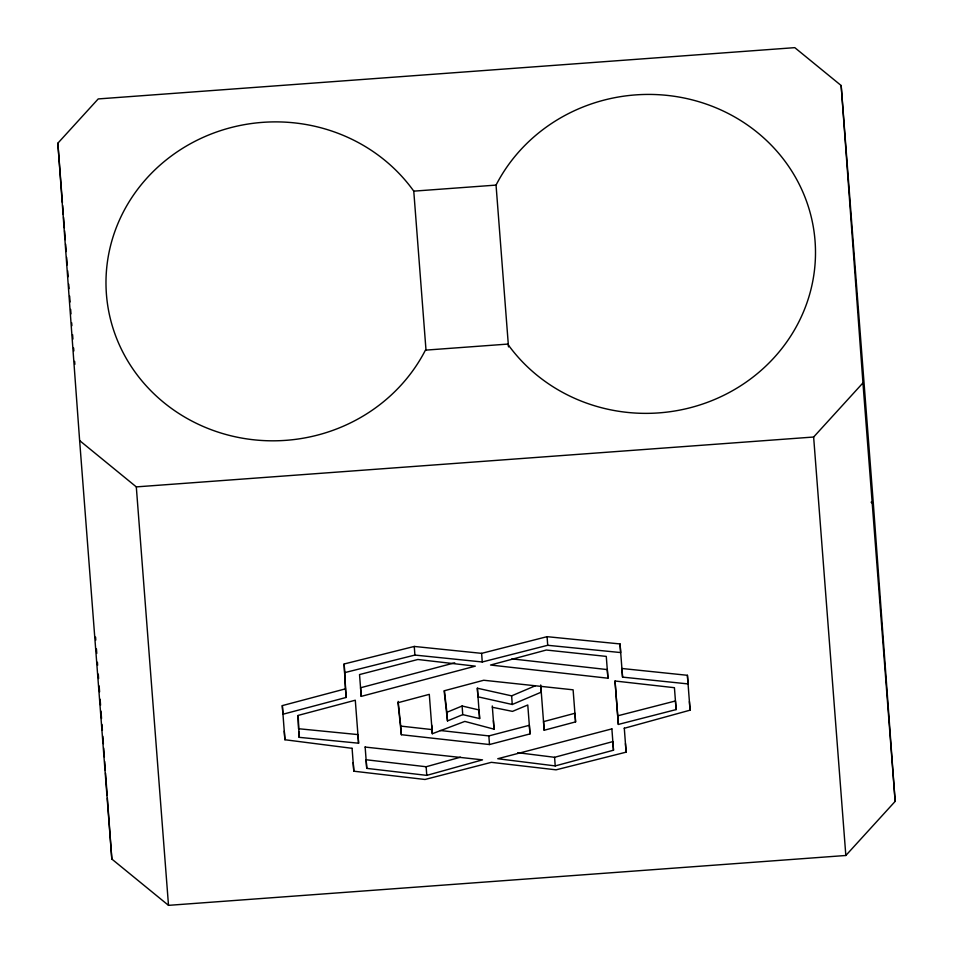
<?xml version="1.0" encoding="UTF-8"?>
<svg xmlns="http://www.w3.org/2000/svg" width="953" height="953" viewBox="0 0 953 953"><rect width="100%" height="100%" fill="white"/><g stroke="black" fill="none" stroke-linecap="round" stroke-linejoin="round"><path stroke-width="1.43" d="M57.847 143.2L98.207 98.933L794.79 47.65L841.165 85.532L873.365 504.006L895.153 801.39L845.835 855.484L168.502 905.35L111.835 859.058L79.635 440.584L57.847 143.2L62.421 202.56M79.635 440.584L136.303 486.888L813.636 437.022L862.953 382.915L841.165 85.532M540.708 684.981L541.244 692.164L512.261 704.481L477.977 696.822L477.346 688.209L511.63 695.857L535.336 685.779M447.493 720.933L446.862 712.308L462.11 706.006L479.014 709.937L479.645 718.562L462.741 714.631L447.493 720.933L444.122 690.806L483.731 680.251L573.11 689.817L575.576 721.886L544.175 730.248L540.839 686.47M440.381 730.51L488.853 735.919L529.368 725.293L529.999 733.905L489.485 744.543L401.356 734.715L398.02 702.706L429.291 694.356L432.317 733.727L464.826 721.409L494.047 729.176L493.416 720.563M365.118 747.057L482.528 759.851L426.777 775.373L366.75 768.38L366.119 759.755L426.146 766.748L460.454 757.206M624.263 728.283L690.055 710.176L689.424 701.563M517.753 752.691L554.586 757.301L612.862 741.589L613.494 750.214L555.218 765.914L497.752 758.731L611.85 728.89M344.152 663.979L346.106 697.465L282.946 714.238L282.314 705.613L345.474 688.84L344.152 663.979L414.269 646.444L481.622 653.353L547.082 636.675L620.046 643.942L622.559 677.118L688.042 683.92L687.411 675.296L621.928 668.494L622.559 677.118M454.712 662.811L360.579 687.756L361.211 696.381L475.309 666.147L417.867 659.488L359.531 674.569L361.211 696.381M618.342 724.435L617.711 715.822L675.474 700.967L676.106 709.592L618.342 724.435L615.007 681.002L674.426 687.697L676.106 709.592M344.783 672.604L414.9 655.068L482.254 661.978L547.713 645.288L620.677 652.567L620.046 643.942M625.466 743.543L626.097 752.167L556.064 769.833L491.355 762.34L425.002 779.483L353.825 771.203L352.086 748.284M413.769 191.148L496.048 185.096A168.312 159.425 -4.4 0 1 746.211 124.152A168.312 159.425 -4.4 0 1 764.056 367.751A168.312 159.425 -4.4 0 1 507.699 344.093L425.419 350.144A168.312 159.425 -4.4 0 1 175.257 411.088A168.312 159.425 -4.4 0 1 157.412 167.502A168.312 159.425 -4.4 0 1 413.769 191.148L425.991 349.977M298.742 731.594L299.159 737.336L358.59 743.209L357.959 734.596L298.527 728.723L297.944 715.548M511.916 658.88L607.311 669.59L607.943 678.214L490.533 665.027L546.307 650.029L606.275 656.403L607.943 678.214M398.151 701.36L400.725 726.091L431.566 729.533M282.314 705.613L284.911 739.742L352.062 748.319M492.356 707.281L512.488 711.379L527.771 704.994L529.999 733.905M871.102 502.16L873.365 504.006M444.455 690.794L446.862 712.308M862.953 382.915L895.153 801.39M813.636 437.022L845.835 855.484M687.411 675.296L690.055 710.176M624.286 728.092L626.097 752.167M615.042 681.061L617.711 715.822M611.874 728.795L613.494 750.214M496.048 185.096L508.497 346.892M492.284 705.959L494.047 729.176M477.346 688.209L479.645 718.562M365.142 746.961L366.75 768.38M358.59 743.209L355.29 700.217L298.182 715.393L299.159 737.336M136.303 486.888L168.502 905.35M62.648 205.526L63.327 214.437M63.565 217.403L64.363 227.791M64.59 230.757L65.269 239.656M65.614 244.111L66.186 251.532M66.639 257.465L67.21 264.886M67.675 270.819L68.128 276.763M68.699 284.173L69.045 288.628M69.617 296.049L70.069 301.982M70.641 309.403L70.987 313.859M71.666 322.757L71.892 325.723M72.583 334.634L72.928 339.077M73.607 347.988L73.834 350.954M74.632 361.342L74.87 364.308M575.576 721.886L574.945 713.261L543.544 721.635L544.175 730.248M547.082 636.675L547.713 645.288M554.586 757.301L555.218 765.914M511.63 695.857L512.261 704.481M488.853 735.919L489.485 744.543M481.622 653.353L482.254 661.978M462.11 706.006L462.741 714.631M431.685 725.102L432.317 733.727M426.146 766.748L426.777 775.373M414.269 646.444L414.9 655.068M400.725 726.091L401.356 734.715M353.194 762.579L353.825 771.203M345.474 688.84L346.106 697.465M284.28 731.118L284.911 739.742M95.574 637.128L95.788 640.082M96.444 648.957L96.765 653.401M97.42 662.275L97.635 665.242M98.29 674.116L98.612 678.548M99.148 685.946L99.588 691.866M100.125 699.264L100.565 705.184M100.994 711.105L101.542 718.502M101.971 724.423L102.4 730.332M102.841 736.252L103.377 743.65M103.698 748.093L104.353 756.968M104.675 761.411L105.33 770.286M105.545 773.24L107.177 795.433M107.391 798.4L111.835 859.058"/></g></svg>
